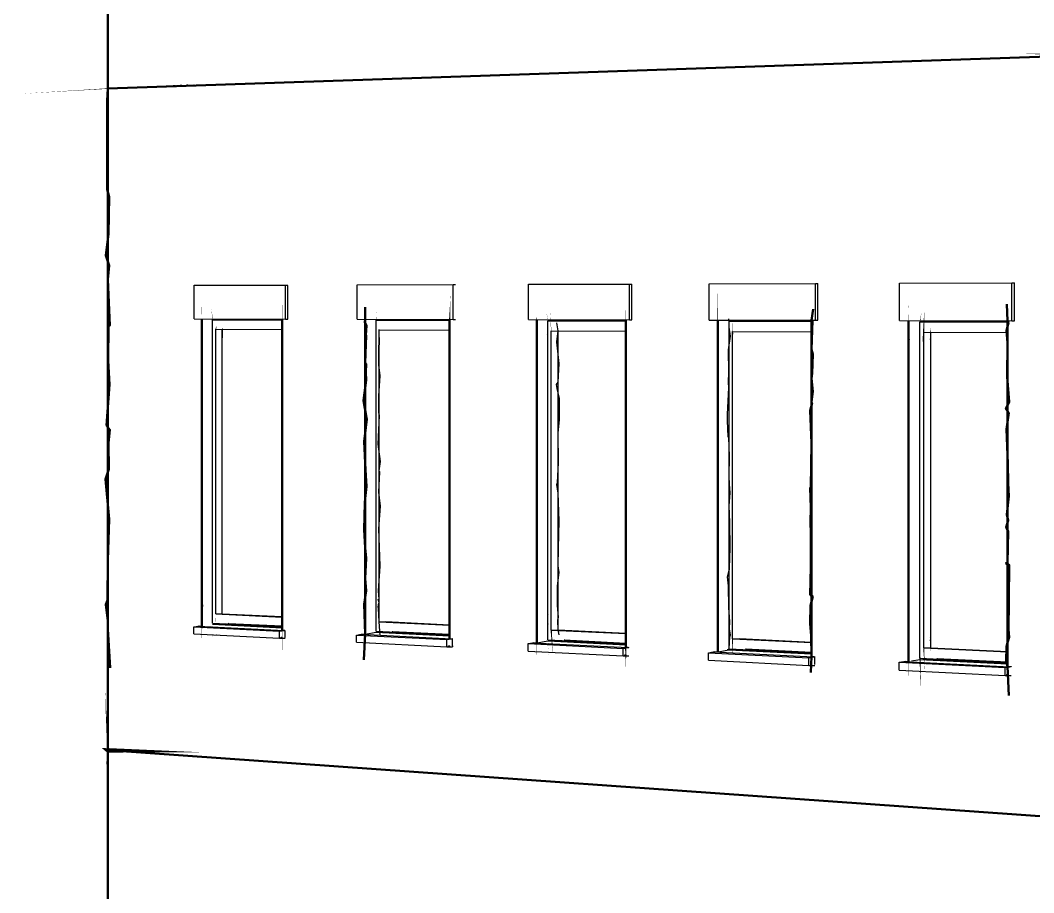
# Model space of a CAD drawing. Header units: inches. Extents: x -877 to 882, y -418 to 410.
# Drawn here: x -874.7 to -748.6, y -168.8 to -60.2 of the extents above; entities that cross this region are included whole.
import ezdxf

# ---------------------------------------------------------------- set-up
doc = ezdxf.new("R2010")
doc.units = ezdxf.units.IN
doc.header["$LTSCALE"] = 0.5
doc.header["$MEASUREMENT"] = 0
doc.layers.get('0').update_dxf_attribs({"lineweight": 18})
doc.layers.add('A-Glaz-Assm', color=71, linetype='Continuous', lineweight=25)
doc.layers.add('A-Wall', color=113, linetype='Continuous', lineweight=35)

# ---------------------------------------------------------------- blocks, each defined once
blk = doc.blocks.new('*U12')
at = {"color": 7, "linetype": 'Continuous', "lineweight": -3}
for p, q in [((-841.44, -93.2), (-841.44, -93.2)), ((-841.44, -93.24), (-841.44, -93.24)), ((-841.44, -93.88), (-841.44, -93.24)), ((-798.63, -97.25), (-798.63, -93.07)), ((-775.48, -97.3), (-775.48, -93.01)), ((-751.04, -95.09), (-751.04, -92.94)), ((-751.04, -92.94), (-751.04, -92.94)), ((-841.44, -97.17), (-841.44, -93.88)), ((-751.04, -97.35), (-751.04, -95.09)), ((-841.44, -97.43), (-841.44, -97.17)), ((-841.44, -97.43), (-841.44, -97.43)), ((-820.59, -97.48), (-820.59, -97.48)), ((-798.63, -97.53), (-798.63, -97.25)), ((-775.48, -97.59), (-775.48, -97.3)), ((-775.48, -97.59), (-775.48, -97.59)), ((-751.05, -97.64), (-751.04, -97.64)), ((-751.04, -97.64), (-751.04, -97.35)), ((-852.47, -135.61), (-852.15, -135.63)), ((-852.15, -135.63), (-852.13, -135.63)), ((-852.15, -135.63), (-852.15, -135.63)), ((-852.13, -135.63), (-852.13, -135.63)), ((-842.14, -136.13), (-841.91, -136.14)), ((-841.91, -136.14), (-841.85, -136.14)), ((-841.78, -136.85), (-841.78, -136.17)), ((-841.78, -137.04), (-841.78, -136.85)), ((-841.78, -137.06), (-841.78, -137.04)), ((-832.19, -136.63), (-831.82, -136.64)), ((-831.82, -136.64), (-831.78, -136.64)), ((-831.78, -136.64), (-830.49, -136.41)), ((-830.49, -136.41), (-830.48, -136.41)), ((-830.48, -136.41), (-829.93, -136.41)), ((-821.31, -137.17), (-821.29, -137.17)), ((-821.31, -137.17), (-821.31, -137.17)), ((-820.94, -137.2), (-820.94, -137.19)), ((-820.94, -137.21), (-820.94, -137.2)), ((-820.94, -137.91), (-820.94, -137.21)), ((-820.94, -138.1), (-820.94, -137.91)), ((-820.94, -138.1), (-820.94, -138.22)), ((-810.85, -137.7), (-810.49, -137.71)), ((-810.49, -137.71), (-810.46, -137.71)), ((-810.49, -137.71), (-810.49, -137.71)), ((-810.46, -137.71), (-810.41, -137.71)), ((-810.46, -137.71), (-810.46, -137.71)), ((-810.41, -137.71), (-809.11, -137.48)), ((-809.11, -137.48), (-809.09, -137.48)), ((-809.09, -137.48), (-808.54, -137.47)), ((-799.4, -138.27), (-799.37, -138.27)), ((-799.4, -138.27), (-799.4, -138.27)), ((-799.4, -138.27), (-799.4, -138.27)), ((-799.37, -138.27), (-799.12, -138.28)), ((-799.12, -138.28), (-799, -138.29)), ((-799, -138.3), (-799, -138.29)), ((-787.91, -138.83), (-786.58, -138.6)), ((-786.58, -138.6), (-786.56, -138.6)), ((-788.36, -138.82), (-787.99, -138.84)), ((-787.99, -138.84), (-787.98, -138.84)), ((-787.99, -138.84), (-787.99, -138.84)), ((-787.98, -138.84), (-787.96, -138.84)), ((-787.98, -138.84), (-787.98, -138.84)), ((-787.96, -138.84), (-787.91, -138.83)), ((-776.29, -139.43), (-776.27, -139.43)), ((-776.29, -139.43), (-776.29, -139.43)), ((-776.27, -139.43), (-776, -139.44)), ((-776.27, -139.43), (-776.27, -139.43)), ((-776, -139.44), (-775.88, -139.45)), ((-775.88, -139.45), (-775.88, -139.45)), ((-775.88, -140.21), (-775.88, -139.47)), ((-763.86, -139.97), (-762.82, -139.78)), ((-762.82, -139.78), (-762.81, -139.78)), ((-762.42, -139.78), (-762.23, -139.77)), ((-775.88, -140.41), (-775.88, -140.21)), ((-764.65, -140.01), (-764.25, -140.03)), ((-764.25, -140.03), (-764.23, -140.03)), ((-764.25, -140.03), (-764.25, -140.03)), ((-764.23, -140.03), (-764.22, -140.03)), ((-751.9, -140.65), (-751.9, -140.65)), ((-751.9, -140.65), (-751.46, -140.67)), ((-751.46, -140.68), (-751.46, -140.67)), ((-751.46, -140.68), (-751.46, -140.7))]:
    blk.add_line(p, q, dxfattribs=at)
at = {"layer": 'A-Glaz-Assm', "color": 252, "linetype": 'Continuous', "lineweight": 25}
for p, q in [((-853.08, -93.23), (-841.72, -93.2)), ((-853.08, -97.4), (-853.08, -93.23)), ((-841.72, -97.43), (-841.72, -93.2)), ((-841.72, -93.2), (-841.44, -93.2)), ((-832.81, -93.17), (-820.87, -93.14)), ((-832.81, -97.45), (-832.81, -93.17)), ((-820.87, -97.48), (-820.87, -93.14)), ((-820.87, -93.14), (-820.59, -93.14)), ((-811.5, -93.11), (-798.92, -93.07)), ((-811.5, -97.5), (-811.5, -93.11)), ((-798.92, -97.53), (-798.92, -93.07)), ((-798.92, -93.07), (-798.63, -93.07)), ((-789.04, -93.05), (-775.77, -93.01)), ((-789.04, -97.56), (-789.04, -93.05)), ((-775.77, -97.59), (-775.77, -93.01)), ((-775.77, -93.01), (-775.48, -93.01)), ((-765.35, -92.98), (-751.34, -92.94)), ((-765.35, -97.61), (-765.35, -92.98)), ((-751.34, -97.65), (-751.34, -92.94)), ((-751.34, -92.94), (-751.04, -92.94)), ((-853.08, -97.4), (-841.72, -97.43)), ((-841.72, -97.43), (-841.44, -97.43)), ((-832.81, -97.45), (-820.87, -97.48)), ((-820.87, -97.48), (-820.59, -97.48)), ((-811.5, -97.5), (-798.92, -97.53)), ((-798.92, -97.53), (-798.63, -97.53)), ((-789.04, -97.56), (-775.77, -97.59)), ((-775.77, -97.59), (-775.48, -97.59)), ((-765.35, -97.61), (-751.34, -97.65)), ((-751.34, -97.65), (-751.04, -97.64)), ((-853.16, -135.73), (-852.61, -135.63)), ((-853.16, -136.61), (-853.16, -135.73)), ((-853.16, -135.73), (-842.48, -136.27)), ((-852.61, -135.63), (-852.47, -135.61)), ((-852.61, -135.63), (-841.92, -136.17)), ((-850.82, -135.4), (-842.14, -135.84)), ((-850.27, -135.4), (-842.14, -135.8)), ((-842.48, -136.27), (-841.92, -136.17)), ((-841.92, -136.17), (-841.78, -136.15)), ((-853.16, -136.61), (-842.48, -137.16)), ((-842.48, -137.16), (-842.48, -136.27)), ((-842.48, -137.16), (-842.27, -137.16)), ((-842.27, -137.16), (-842.27, -137.02)), ((-842.27, -137.02), (-842.13, -137.02)), ((-842.27, -137.15), (-842.13, -137.15)), ((-842.13, -137.15), (-842.13, -137.02)), ((-842.13, -137.15), (-841.92, -137.15)), ((-841.92, -137.15), (-841.78, -137.15)), ((-832.89, -136.75), (-832.33, -136.65)), ((-832.89, -137.65), (-832.89, -136.75)), ((-832.89, -136.75), (-821.65, -137.31)), ((-832.33, -136.65), (-832.19, -136.63)), ((-832.33, -136.65), (-821.08, -137.21)), ((-830.49, -136.41), (-821.31, -136.87)), ((-829.93, -136.41), (-821.31, -136.84)), ((-821.65, -137.31), (-821.08, -137.21)), ((-821.65, -138.23), (-821.65, -137.31)), ((-821.08, -137.21), (-820.94, -137.19)), ((-832.89, -137.65), (-821.65, -138.23)), ((-821.65, -138.23), (-821.44, -138.23)), ((-821.44, -138.23), (-821.44, -138.09)), ((-821.44, -138.09), (-821.3, -138.09)), ((-821.44, -138.22), (-821.3, -138.22)), ((-821.3, -138.22), (-821.3, -138.09)), ((-821.3, -138.22), (-821.08, -138.22)), ((-821.08, -138.22), (-820.94, -138.22)), ((-811.56, -137.82), (-810.99, -137.72)), ((-811.56, -138.75), (-811.56, -137.82)), ((-811.56, -137.82), (-799.72, -138.42)), ((-810.99, -137.72), (-810.85, -137.7)), ((-810.99, -137.72), (-799.15, -138.31)), ((-809.11, -137.48), (-799.4, -137.96)), ((-808.54, -137.47), (-799.4, -137.92)), ((-799.72, -138.42), (-799.15, -138.31)), ((-799.72, -139.36), (-799.72, -138.42)), ((-799.15, -138.31), (-799, -138.29)), ((-786.58, -138.6), (-776.29, -139.11)), ((-786, -138.59), (-776.29, -139.07)), ((-811.56, -138.75), (-799.72, -139.36)), ((-799.72, -139.36), (-799.51, -139.35)), ((-799.51, -139.35), (-799.51, -139.21)), ((-799.51, -139.21), (-799.36, -139.21)), ((-799.51, -139.34), (-799.36, -139.35)), ((-799.36, -139.35), (-799.36, -139.21)), ((-799.36, -139.35), (-799.15, -139.35)), ((-799.15, -139.35), (-799, -139.35)), ((-789.09, -138.95), (-788.51, -138.85)), ((-789.09, -139.9), (-789.09, -138.95)), ((-789.09, -138.95), (-776.61, -139.58)), ((-789.09, -139.9), (-776.61, -140.54)), ((-788.51, -138.85), (-788.36, -138.82)), ((-788.51, -138.85), (-776.02, -139.47)), ((-776.61, -139.58), (-776.02, -139.47)), ((-776.61, -140.54), (-776.61, -139.58)), ((-776.02, -139.47), (-775.88, -139.45)), ((-762.82, -139.78), (-751.9, -140.32)), ((-762.23, -139.77), (-751.9, -140.29)), ((-776.61, -140.54), (-776.39, -140.54)), ((-776.39, -140.54), (-776.39, -140.4)), ((-776.39, -140.4), (-776.24, -140.4)), ((-776.39, -140.53), (-776.24, -140.54)), ((-776.24, -140.54), (-776.24, -140.4)), ((-776.24, -140.54), (-776.02, -140.53)), ((-776.02, -140.53), (-775.88, -140.53)), ((-765.39, -140.14), (-764.8, -140.04)), ((-765.39, -141.12), (-765.39, -140.14)), ((-765.39, -140.14), (-752.21, -140.81)), ((-765.39, -141.12), (-752.21, -141.8)), ((-764.8, -140.04), (-764.65, -140.01)), ((-764.8, -140.04), (-751.61, -140.7)), ((-752.21, -140.81), (-751.61, -140.7)), ((-752.21, -141.8), (-752.21, -140.81)), ((-751.61, -140.7), (-751.46, -140.67)), ((-752.21, -141.8), (-751.99, -141.79)), ((-751.99, -141.65), (-751.84, -141.64)), ((-751.99, -141.79), (-751.99, -141.65)), ((-751.99, -141.78), (-751.84, -141.79)), ((-751.84, -141.79), (-751.84, -141.64)), ((-751.84, -141.79), (-751.61, -141.79)), ((-751.61, -141.79), (-751.46, -141.79))]:
    blk.add_line(p, q, dxfattribs=at)
at = {"layer": 'A-Glaz-Assm', "color": 143, "linetype": 'Continuous', "lineweight": 25}
for p, q in [((-850.8, -97.54), (-846.95, -97.53)), ((-850.8, -135.27), (-850.8, -97.54)), ((-850.8, -97.54), (-842.14, -97.56)), ((-846.95, -97.53), (-842.14, -97.55)), ((-830.47, -97.59), (-826.55, -97.58)), ((-830.47, -136.28), (-830.47, -97.59)), ((-830.47, -97.59), (-821.31, -97.61)), ((-826.55, -97.58), (-821.31, -97.6)), ((-809.08, -137.34), (-809.08, -97.64)), ((-809.08, -97.64), (-805.09, -97.64)), ((-809.08, -97.64), (-799.4, -97.67)), ((-805.09, -97.64), (-799.4, -97.65)), ((-786.55, -97.7), (-782.49, -97.69)), ((-786.55, -138.46), (-786.55, -97.7)), ((-786.55, -97.7), (-776.29, -97.72)), ((-782.49, -97.69), (-776.29, -97.71)), ((-762.79, -97.76), (-758.64, -97.75)), ((-762.79, -139.64), (-762.79, -97.76)), ((-762.79, -97.76), (-751.9, -97.79)), ((-758.64, -97.75), (-751.9, -97.77)), ((-850.42, -134.12), (-850.42, -98.71)), ((-850.42, -98.71), (-842.14, -98.75)), ((-830.08, -135.1), (-830.08, -98.79)), ((-830.08, -98.79), (-821.31, -98.83)), ((-808.67, -136.13), (-808.67, -98.88)), ((-808.67, -98.88), (-799.4, -98.92)), ((-786.12, -137.21), (-786.12, -98.97)), ((-786.12, -98.97), (-776.29, -99.01)), ((-762.33, -138.36), (-762.33, -99.06)), ((-762.33, -99.06), (-751.9, -99.11)), ((-850.42, -134.12), (-849.6, -134.11)), ((-850.42, -134.12), (-842.14, -134.52)), ((-850.8, -135.27), (-842.14, -135.7)), ((-830.08, -135.1), (-829.24, -135.08)), ((-830.08, -135.1), (-821.31, -135.52)), ((-808.67, -136.13), (-807.81, -136.11)), ((-808.67, -136.13), (-799.4, -136.57)), ((-830.47, -136.28), (-821.31, -136.74)), ((-809.08, -137.34), (-799.4, -137.82)), ((-786.12, -137.21), (-785.24, -137.2)), ((-786.12, -137.21), (-776.29, -137.68)), ((-786.55, -138.46), (-776.29, -138.97)), ((-762.33, -138.36), (-761.44, -138.34)), ((-762.33, -138.36), (-751.9, -138.86)), ((-762.79, -139.64), (-751.9, -140.18))]:
    blk.add_line(p, q, dxfattribs=at)
at = {"layer": 'A-Glaz-Assm', "color": 141, "linetype": 'Continuous', "lineweight": 25}
for p, q in [((-849.6, -134.11), (-849.6, -98.72)), ((-807.81, -136.11), (-807.81, -98.88)), ((-761.44, -138.34), (-761.44, -99.07)), ((-849.6, -134.11), (-842.14, -134.46)), ((-829.24, -135.08), (-821.31, -135.47)), ((-807.81, -136.11), (-799.4, -136.52)), ((-785.25, -137.2), (-776.29, -137.63)), ((-761.44, -138.34), (-751.9, -138.8))]:
    blk.add_line(p, q, dxfattribs=at)
at = {"layer": 'A-Wall', "color": 15, "linetype": 'Continuous', "lineweight": 50}
for p, q in [((-863.85, -68.75), (-863.85, -53.66)), ((-863.85, -68.75), (-742.04, -64.61)), ((-863.85, -136.02), (-863.85, -68.75)), ((-852.13, -135.63), (-852.13, -97.41)), ((-849.93, -97.54), (-849.93, -97.41)), ((-842.14, -136.13), (-842.14, -97.43)), ((-831.82, -136.64), (-831.82, -97.45)), ((-829.58, -97.59), (-829.58, -97.46)), ((-821.31, -137.17), (-821.31, -97.48)), ((-810.46, -137.71), (-810.46, -97.51)), ((-808.18, -97.64), (-808.18, -97.51)), ((-799.4, -138.27), (-799.4, -97.53)), ((-787.96, -138.84), (-787.96, -97.56)), ((-785.64, -97.7), (-785.64, -97.56)), ((-776.29, -139.43), (-776.29, -97.59)), ((-764.22, -140.03), (-764.22, -97.61)), ((-761.86, -97.76), (-761.86, -97.62)), ((-751.9, -140.65), (-751.9, -97.64)), ((-863.85, -151.1), (-863.85, -136.02)), ((-849.93, -135.41), (-849.93, -135.32)), ((-829.58, -136.42), (-829.58, -136.33)), ((-808.18, -137.49), (-808.18, -137.39)), ((-785.64, -138.61), (-785.64, -138.5)), ((-761.86, -139.79), (-761.86, -139.68)), ((-863.85, -234.85), (-863.85, -151.1)), ((-863.85, -151.1), (-742.04, -159.69))]:
    blk.add_line(p, q, dxfattribs=at)
at = {"layer": 'A-Wall', "color": 51, "linetype": 'Continuous', "lineweight": 50}
for p, q in [((-848.85, -97.53), (-848.85, -97.41)), ((-828.49, -97.59), (-828.49, -97.46)), ((-807.07, -97.64), (-807.07, -97.51)), ((-784.5, -97.7), (-784.5, -97.57)), ((-760.7, -97.76), (-760.7, -97.62)), ((-848.85, -135.47), (-848.85, -135.37)), ((-848.85, -135.38), (-848.76, -135.37)), ((-848.85, -135.47), (-848.85, -135.38)), ((-848.85, -135.38), (-842.14, -135.71)), ((-828.49, -136.48), (-828.49, -136.38)), ((-828.48, -136.39), (-828.39, -136.38)), ((-828.48, -136.48), (-828.48, -136.39)), ((-828.48, -136.39), (-821.31, -136.74)), ((-807.07, -137.54), (-807.07, -137.44)), ((-807.06, -137.54), (-807.06, -137.45)), ((-807.06, -137.45), (-806.97, -137.45)), ((-807.06, -137.45), (-799.4, -137.83)), ((-784.5, -138.67), (-784.5, -138.56)), ((-784.49, -138.67), (-784.49, -138.57)), ((-784.49, -138.57), (-784.4, -138.57)), ((-784.49, -138.57), (-776.29, -138.97)), ((-760.7, -139.85), (-760.7, -139.74)), ((-760.69, -139.85), (-760.69, -139.75)), ((-760.69, -139.75), (-760.59, -139.75)), ((-760.69, -139.75), (-751.9, -140.18))]:
    blk.add_line(p, q, dxfattribs=at)
at = {"layer": 'A-Wall', "color": 252, "linetype": 'Continuous', "lineweight": 50}
for p, q in [((-848.03, -97.53), (-848.03, -97.42)), ((-827.65, -97.59), (-827.65, -97.46)), ((-806.21, -97.64), (-806.21, -97.52)), ((-783.63, -97.7), (-783.63, -97.57)), ((-759.81, -97.76), (-759.81, -97.63))]:
    blk.add_line(p, q, dxfattribs=at)
at = {"layer": 'A-Wall', "color": 254, "linetype": 'Continuous', "lineweight": 50}
for p, q in [((-846.86, -97.53), (-846.86, -97.42)), ((-826.46, -97.58), (-826.46, -97.47)), ((-805, -97.64), (-805, -97.52)), ((-782.39, -97.7), (-782.39, -97.57)), ((-758.55, -97.75), (-758.55, -97.63))]:
    blk.add_line(p, q, dxfattribs=at)
blk = doc.blocks.new('New Napkin Sketch')
at = {"layer": 'A-Wall', "color": 15, "linetype": 'Continuous', "lineweight": 50}
for p, q in [((-863.85, -68.75), (-863.85, -53.66)), ((-849.93, -97.54), (-849.93, -97.41)), ((-829.58, -97.59), (-829.58, -97.46)), ((-808.18, -97.64), (-808.18, -97.51)), ((-785.64, -97.7), (-785.64, -97.56)), ((-761.86, -97.76), (-761.86, -97.62)), ((-863.85, -151.1), (-863.85, -136.02)), ((-849.93, -135.41), (-849.93, -135.32)), ((-829.58, -136.42), (-829.58, -136.33)), ((-808.18, -137.49), (-808.18, -137.39)), ((-785.64, -138.61), (-785.64, -138.5)), ((-761.86, -139.79), (-761.86, -139.68))]:
    blk.add_line(p, q, dxfattribs=at)
at = {"layer": 'A-Wall', "color": 252, "linetype": 'Continuous', "lineweight": 25}
for p, q in [((-853.08, -93.23), (-841.72, -93.2)), ((-853.08, -97.4), (-853.08, -93.23)), ((-841.72, -97.43), (-841.72, -93.2)), ((-841.72, -93.2), (-841.44, -93.2)), ((-832.81, -93.17), (-820.87, -93.14)), ((-832.81, -97.45), (-832.81, -93.17)), ((-820.87, -97.48), (-820.87, -93.14)), ((-820.87, -93.14), (-820.59, -93.14)), ((-811.5, -93.11), (-798.92, -93.07)), ((-811.5, -97.5), (-811.5, -93.11)), ((-798.92, -97.53), (-798.92, -93.07)), ((-798.92, -93.07), (-798.63, -93.07)), ((-789.04, -93.05), (-775.77, -93.01)), ((-789.04, -97.56), (-789.04, -93.05)), ((-775.77, -97.59), (-775.77, -93.01)), ((-775.77, -93.01), (-775.48, -93.01)), ((-765.35, -92.98), (-751.34, -92.94)), ((-765.35, -97.61), (-765.35, -92.98)), ((-751.34, -97.65), (-751.34, -92.94)), ((-751.34, -92.94), (-751.04, -92.94)), ((-853.08, -97.4), (-841.72, -97.43)), ((-841.72, -97.43), (-841.44, -97.43)), ((-832.81, -97.45), (-820.87, -97.48)), ((-820.87, -97.48), (-820.59, -97.48)), ((-811.5, -97.5), (-798.92, -97.53)), ((-798.92, -97.53), (-798.63, -97.53)), ((-789.04, -97.56), (-775.77, -97.59)), ((-775.77, -97.59), (-775.48, -97.59)), ((-765.35, -97.61), (-751.34, -97.65)), ((-751.34, -97.65), (-751.04, -97.64)), ((-853.16, -135.73), (-852.61, -135.63)), ((-853.16, -136.61), (-853.16, -135.73)), ((-853.16, -135.73), (-842.48, -136.27)), ((-852.61, -135.63), (-852.47, -135.61)), ((-852.61, -135.63), (-841.92, -136.17)), ((-850.82, -135.4), (-842.14, -135.84)), ((-850.27, -135.4), (-842.14, -135.8)), ((-842.48, -136.27), (-841.92, -136.17)), ((-841.92, -136.17), (-841.78, -136.15)), ((-853.16, -136.61), (-842.48, -137.16)), ((-842.48, -137.16), (-842.48, -136.27)), ((-842.48, -137.16), (-842.27, -137.16)), ((-842.27, -137.16), (-842.27, -137.02)), ((-842.27, -137.02), (-842.13, -137.02)), ((-842.27, -137.15), (-842.13, -137.15)), ((-842.13, -137.15), (-842.13, -137.02)), ((-842.13, -137.15), (-841.92, -137.15)), ((-841.92, -137.15), (-841.78, -137.15)), ((-832.89, -136.75), (-832.33, -136.65)), ((-832.89, -137.65), (-832.89, -136.75)), ((-832.89, -136.75), (-821.65, -137.31)), ((-832.33, -136.65), (-832.19, -136.63)), ((-832.33, -136.65), (-821.08, -137.21)), ((-830.49, -136.41), (-821.31, -136.87)), ((-829.93, -136.41), (-821.31, -136.84)), ((-821.65, -137.31), (-821.08, -137.21)), ((-821.65, -138.23), (-821.65, -137.31)), ((-821.08, -137.21), (-820.94, -137.19)), ((-832.89, -137.65), (-821.65, -138.23)), ((-821.65, -138.23), (-821.44, -138.23)), ((-821.44, -138.23), (-821.44, -138.09)), ((-821.44, -138.09), (-821.3, -138.09)), ((-821.44, -138.22), (-821.3, -138.22)), ((-821.3, -138.22), (-821.3, -138.09)), ((-821.3, -138.22), (-821.08, -138.22)), ((-821.08, -138.22), (-820.94, -138.22)), ((-811.56, -137.82), (-810.99, -137.72)), ((-811.56, -138.75), (-811.56, -137.82)), ((-811.56, -137.82), (-799.72, -138.42)), ((-810.99, -137.72), (-810.85, -137.7)), ((-810.99, -137.72), (-799.15, -138.31)), ((-809.11, -137.48), (-799.4, -137.96)), ((-808.54, -137.47), (-799.4, -137.92)), ((-799.72, -138.42), (-799.15, -138.31)), ((-799.72, -139.36), (-799.72, -138.42)), ((-799.15, -138.31), (-799, -138.29)), ((-786.58, -138.6), (-776.29, -139.11)), ((-786, -138.59), (-776.29, -139.07)), ((-811.56, -138.75), (-799.72, -139.36)), ((-799.72, -139.36), (-799.51, -139.35)), ((-799.51, -139.35), (-799.51, -139.21)), ((-799.51, -139.21), (-799.36, -139.21)), ((-799.51, -139.34), (-799.36, -139.35)), ((-799.36, -139.35), (-799.36, -139.21)), ((-799.36, -139.35), (-799.15, -139.35)), ((-799.15, -139.35), (-799, -139.35)), ((-789.09, -138.95), (-788.51, -138.85)), ((-789.09, -139.9), (-789.09, -138.95)), ((-789.09, -138.95), (-776.61, -139.58)), ((-789.09, -139.9), (-776.61, -140.54)), ((-788.51, -138.85), (-788.36, -138.82)), ((-788.51, -138.85), (-776.02, -139.47)), ((-776.61, -139.58), (-776.02, -139.47)), ((-776.61, -140.54), (-776.61, -139.58)), ((-776.02, -139.47), (-775.88, -139.45)), ((-762.82, -139.78), (-751.9, -140.32)), ((-762.23, -139.77), (-751.9, -140.29)), ((-776.61, -140.54), (-776.39, -140.54)), ((-776.39, -140.54), (-776.39, -140.4)), ((-776.39, -140.4), (-776.24, -140.4)), ((-776.39, -140.53), (-776.24, -140.54)), ((-776.24, -140.54), (-776.24, -140.4)), ((-776.24, -140.54), (-776.02, -140.53)), ((-776.02, -140.53), (-775.88, -140.53)), ((-765.39, -140.14), (-764.8, -140.04)), ((-765.39, -141.12), (-765.39, -140.14)), ((-765.39, -140.14), (-752.21, -140.81)), ((-765.39, -141.12), (-752.21, -141.8)), ((-764.8, -140.04), (-764.65, -140.01)), ((-764.8, -140.04), (-751.61, -140.7)), ((-752.21, -140.81), (-751.61, -140.7)), ((-752.21, -141.8), (-752.21, -140.81)), ((-751.61, -140.7), (-751.46, -140.67)), ((-752.21, -141.8), (-751.99, -141.79)), ((-751.99, -141.65), (-751.84, -141.64)), ((-751.99, -141.79), (-751.99, -141.65)), ((-751.99, -141.78), (-751.84, -141.79)), ((-751.84, -141.79), (-751.84, -141.64)), ((-751.84, -141.79), (-751.61, -141.79)), ((-751.61, -141.79), (-751.46, -141.79))]:
    blk.add_line(p, q, dxfattribs=at)
at = {"layer": 'A-Wall', "color": 7, "linetype": 'Continuous', "lineweight": -3}
for p, q in [((-841.44, -93.2), (-841.44, -93.2)), ((-841.44, -93.24), (-841.44, -93.24)), ((-841.44, -93.88), (-841.44, -93.24)), ((-798.63, -97.25), (-798.63, -93.07)), ((-775.48, -97.3), (-775.48, -93.01)), ((-751.04, -95.09), (-751.04, -92.94)), ((-751.04, -92.94), (-751.04, -92.94)), ((-841.44, -97.17), (-841.44, -93.88)), ((-751.04, -97.35), (-751.04, -95.09)), ((-841.44, -97.43), (-841.44, -97.17)), ((-841.44, -97.43), (-841.44, -97.43)), ((-820.59, -97.48), (-820.59, -97.48)), ((-798.63, -97.53), (-798.63, -97.25)), ((-775.48, -97.59), (-775.48, -97.3)), ((-775.48, -97.59), (-775.48, -97.59)), ((-751.05, -97.64), (-751.04, -97.64)), ((-751.04, -97.64), (-751.04, -97.35)), ((-852.47, -135.61), (-852.15, -135.63)), ((-852.15, -135.63), (-852.13, -135.63)), ((-852.15, -135.63), (-852.15, -135.63)), ((-852.13, -135.63), (-852.13, -135.63)), ((-842.14, -136.13), (-841.91, -136.14)), ((-841.91, -136.14), (-841.85, -136.14)), ((-841.78, -136.85), (-841.78, -136.17)), ((-841.78, -137.04), (-841.78, -136.85)), ((-841.78, -137.06), (-841.78, -137.04)), ((-832.19, -136.63), (-831.82, -136.64)), ((-831.82, -136.64), (-831.78, -136.64)), ((-831.78, -136.64), (-830.49, -136.41)), ((-830.49, -136.41), (-830.48, -136.41)), ((-830.48, -136.41), (-829.93, -136.41)), ((-821.31, -137.17), (-821.29, -137.17)), ((-821.31, -137.17), (-821.31, -137.17)), ((-820.94, -137.2), (-820.94, -137.19)), ((-820.94, -137.21), (-820.94, -137.2)), ((-820.94, -137.91), (-820.94, -137.21)), ((-820.94, -138.1), (-820.94, -137.91)), ((-820.94, -138.1), (-820.94, -138.22)), ((-810.85, -137.7), (-810.49, -137.71)), ((-810.49, -137.71), (-810.46, -137.71)), ((-810.49, -137.71), (-810.49, -137.71)), ((-810.46, -137.71), (-810.41, -137.71)), ((-810.46, -137.71), (-810.46, -137.71)), ((-810.41, -137.71), (-809.11, -137.48)), ((-809.11, -137.48), (-809.09, -137.48)), ((-809.09, -137.48), (-808.54, -137.47)), ((-799.4, -138.27), (-799.37, -138.27)), ((-799.4, -138.27), (-799.4, -138.27)), ((-799.4, -138.27), (-799.4, -138.27)), ((-799.37, -138.27), (-799.12, -138.28)), ((-799.12, -138.28), (-799, -138.29)), ((-799, -138.3), (-799, -138.29)), ((-787.91, -138.83), (-786.58, -138.6)), ((-786.58, -138.6), (-786.56, -138.6)), ((-788.36, -138.82), (-787.99, -138.84)), ((-787.99, -138.84), (-787.98, -138.84)), ((-787.99, -138.84), (-787.99, -138.84)), ((-787.98, -138.84), (-787.96, -138.84)), ((-787.98, -138.84), (-787.98, -138.84)), ((-787.96, -138.84), (-787.91, -138.83)), ((-776.29, -139.43), (-776.27, -139.43)), ((-776.29, -139.43), (-776.29, -139.43)), ((-776.27, -139.43), (-776, -139.44)), ((-776.27, -139.43), (-776.27, -139.43)), ((-776, -139.44), (-775.88, -139.45)), ((-775.88, -139.45), (-775.88, -139.45)), ((-775.88, -140.21), (-775.88, -139.47)), ((-763.86, -139.97), (-762.82, -139.78)), ((-762.82, -139.78), (-762.81, -139.78)), ((-762.42, -139.78), (-762.23, -139.77)), ((-775.88, -140.41), (-775.88, -140.21)), ((-764.65, -140.01), (-764.25, -140.03)), ((-764.25, -140.03), (-764.23, -140.03)), ((-764.25, -140.03), (-764.25, -140.03)), ((-764.23, -140.03), (-764.22, -140.03)), ((-751.9, -140.65), (-751.9, -140.65)), ((-751.9, -140.65), (-751.46, -140.67)), ((-751.46, -140.68), (-751.46, -140.67)), ((-751.46, -140.68), (-751.46, -140.7))]:
    blk.add_line(p, q, dxfattribs=at)
at = {"layer": 'A-Wall', "color": 143, "linetype": 'Continuous', "lineweight": 25}
for p, q in [((-850.8, -97.54), (-846.95, -97.53)), ((-850.8, -97.54), (-842.14, -97.56)), ((-846.95, -97.53), (-842.14, -97.55)), ((-830.47, -97.59), (-826.55, -97.58)), ((-830.47, -97.59), (-821.31, -97.61)), ((-826.55, -97.58), (-821.31, -97.6)), ((-809.08, -97.64), (-805.09, -97.64)), ((-809.08, -97.64), (-799.4, -97.67)), ((-805.09, -97.64), (-799.4, -97.65)), ((-786.55, -97.7), (-782.49, -97.69)), ((-786.55, -97.7), (-776.29, -97.72)), ((-782.49, -97.69), (-776.29, -97.71)), ((-762.79, -97.76), (-758.64, -97.75)), ((-762.79, -97.76), (-751.9, -97.79)), ((-758.64, -97.75), (-751.9, -97.77)), ((-850.42, -98.71), (-842.14, -98.75)), ((-830.08, -98.79), (-821.31, -98.83)), ((-808.67, -98.88), (-799.4, -98.92)), ((-786.12, -98.97), (-776.29, -99.01)), ((-762.33, -99.06), (-751.9, -99.11)), ((-850.42, -134.12), (-849.6, -134.11)), ((-850.42, -134.12), (-842.14, -134.52)), ((-850.8, -135.27), (-842.14, -135.7)), ((-830.08, -135.1), (-829.24, -135.08)), ((-830.08, -135.1), (-821.31, -135.52)), ((-808.67, -136.13), (-807.81, -136.11)), ((-808.67, -136.13), (-799.4, -136.57)), ((-830.47, -136.28), (-821.31, -136.74)), ((-809.08, -137.34), (-799.4, -137.82)), ((-786.12, -137.21), (-785.24, -137.2)), ((-786.12, -137.21), (-776.29, -137.68)), ((-786.55, -138.46), (-776.29, -138.97)), ((-762.33, -138.36), (-761.44, -138.34)), ((-762.33, -138.36), (-751.9, -138.86)), ((-762.79, -139.64), (-751.9, -140.18))]:
    blk.add_line(p, q, dxfattribs=at)
at = {"layer": 'A-Wall', "color": 51, "linetype": 'Continuous', "lineweight": 50}
for p, q in [((-848.85, -97.53), (-848.85, -97.41)), ((-828.49, -97.59), (-828.49, -97.46)), ((-807.07, -97.64), (-807.07, -97.51)), ((-784.5, -97.7), (-784.5, -97.57)), ((-760.7, -97.76), (-760.7, -97.62)), ((-848.85, -135.47), (-848.85, -135.37)), ((-848.85, -135.38), (-848.76, -135.37)), ((-848.85, -135.47), (-848.85, -135.38)), ((-848.85, -135.38), (-842.14, -135.71)), ((-828.49, -136.48), (-828.49, -136.38)), ((-828.48, -136.39), (-828.39, -136.38)), ((-828.48, -136.48), (-828.48, -136.39)), ((-828.48, -136.39), (-821.31, -136.74)), ((-807.07, -137.54), (-807.07, -137.44)), ((-807.06, -137.54), (-807.06, -137.45)), ((-807.06, -137.45), (-806.97, -137.45)), ((-807.06, -137.45), (-799.4, -137.83)), ((-784.5, -138.67), (-784.5, -138.56)), ((-784.49, -138.67), (-784.49, -138.57)), ((-784.49, -138.57), (-784.4, -138.57)), ((-784.49, -138.57), (-776.29, -138.97)), ((-760.7, -139.85), (-760.7, -139.74)), ((-760.69, -139.85), (-760.69, -139.75)), ((-760.69, -139.75), (-760.59, -139.75)), ((-760.69, -139.75), (-751.9, -140.18))]:
    blk.add_line(p, q, dxfattribs=at)
at = {"layer": 'A-Wall', "color": 252, "linetype": 'Continuous', "lineweight": 50}
for p, q in [((-848.03, -97.53), (-848.03, -97.42)), ((-827.65, -97.59), (-827.65, -97.46)), ((-806.21, -97.64), (-806.21, -97.52)), ((-783.63, -97.7), (-783.63, -97.57)), ((-759.81, -97.76), (-759.81, -97.63))]:
    blk.add_line(p, q, dxfattribs=at)
at = {"layer": 'A-Wall', "color": 254, "linetype": 'Continuous', "lineweight": 50}
for p, q in [((-846.86, -97.53), (-846.86, -97.42)), ((-826.46, -97.58), (-826.46, -97.47)), ((-805, -97.64), (-805, -97.52)), ((-782.39, -97.7), (-782.39, -97.57)), ((-758.55, -97.75), (-758.55, -97.63))]:
    blk.add_line(p, q, dxfattribs=at)
at = {"layer": 'A-Wall', "color": 141, "linetype": 'Continuous', "lineweight": 25}
for p, q in [((-849.6, -134.11), (-842.14, -134.46)), ((-829.24, -135.08), (-821.31, -135.47)), ((-807.81, -136.11), (-799.4, -136.52)), ((-785.25, -137.2), (-776.29, -137.63)), ((-761.44, -138.34), (-751.9, -138.8))]:
    blk.add_line(p, q, dxfattribs=at)
at = {"layer": 'A-Wall', "color": 15, "linetype": 'Continuous', "lineweight": 50, "extrusion": (0, 0, -1)}
for points in [[(874.74, -69.4, 0, 0.0664, 0), (863.85, -68.75, 0.0664, 0, 0), (852.52, -68.17, 0, 0, 0), (844.24, -68.16, 0, 0, 0), (833.2, -68.27, 0, 0, 0), (830.14, -67.49, 0, 0, 0), (821.93, -67.35, 0, 0, 0), (817.17, -66.83, 0, 0, 0), (811.67, -66.67, 0, 0, 0), (800.31, -66.74, 0, 0, 0), (789.34, -65.75, 0, 0, 0), (784.96, -65.52, 0, 0, 0), (775.18, -65.46, 0, 0, 0), (763.72, -65.36, 0, 0, 0), (759.64, -64.89, 0, 0, 0), (750.5, -64.39, 0, 0.214, 0), (742.04, -64.61, 0.214, 0, 0), (732.83, -64.23, 0, 0, 0)], [(852.17, -137.82, 0, 0.0778, 0), (852.13, -135.63, 0.0778, 0, 0), (851.95, -132.59, 0, 0, 0), (852.23, -130.47, 0, 0, 0), (852.16, -127.17, 0, 0, 0), (852.25, -125.91, 0, 0, 0), (852.29, -124.6, 0, 0, 0), (851.96, -121.51, 0, 0, 0), (852.3, -118.82, 0, 0, 0), (851.95, -118.79, 0, 0, 0), (852.3, -117.92, 0, 0, 0), (852.09, -117.53, 0, 0, 0), (851.99, -115.48, 0, 0, 0), (852.3, -113.47, 0, 0, 0), (852.26, -109.91, 0, 0, 0), (852.21, -109.02, 0, 0, 0), (852.07, -105.95, 0, 0, 0), (852.18, -103.81, 0, 0, 0), (852.03, -100.44, 0, 0.0166, 0), (852.13, -97.41, 0.0166, 0, 0), (852.18, -93.66, 0, 0, 0)], [(842.16, -139.74, 0, 0.0288, 0), (842.14, -136.13, 0.0288, 0, 0), (842.02, -135.42, 0, 0, 0), (842.23, -132.28, 0, 0, 0), (842.17, -128.42, 0, 0, 0), (842.03, -125.73, 0, 0, 0), (842.28, -125.64, 0, 0, 0), (842.31, -122.72, 0, 0, 0), (842.28, -122.41, 0, 0, 0), (842.05, -120.46, 0, 0, 0), (842.23, -118.95, 0, 0, 0), (842.08, -115.11, 0, 0, 0), (842.13, -113.56, 0, 0, 0), (842, -112.52, 0, 0, 0), (842.24, -111.55, 0, 0, 0), (841.99, -111.33, 0, 0, 0), (842.26, -110.81, 0, 0, 0), (841.95, -110.62, 0, 0, 0), (842.08, -110.14, 0, 0, 0), (842.31, -107.43, 0, 0, 0), (842.25, -104.84, 0, 0, 0), (842.31, -101.09, 0, 0, 0), (842.1, -99.49, 0, 0.0545, 0), (842.14, -97.43, 0.0545, 0, 0), (842.13, -93.81, 0, 0, 0)], [(821.3, -139.89, 0, 0.0256, 0), (821.31, -137.17, 0.0256, 0, 0), (821.47, -135.66, 0, 0, 0), (821.19, -131.88, 0, 0, 0), (821.49, -131.13, 0, 0, 0), (821.43, -129.66, 0, 0, 0), (821.19, -126.98, 0, 0, 0), (821.33, -123.72, 0, 0, 0), (821.4, -121.18, 0, 0, 0), (821.13, -119.63, 0, 0, 0), (821.41, -117.78, 0, 0, 0), (821.21, -114.39, 0, 0, 0), (821.39, -111.83, 0, 0, 0), (821.43, -109.84, 0, 0, 0), (821.37, -107.71, 0, 0, 0), (821.17, -106.74, 0, 0, 0), (821.27, -104.62, 0, 0, 0), (821.5, -103.08, 0, 0, 0), (821.24, -101.89, 0, 0, 0), (821.39, -97.96, 0, 0.147, 0), (821.31, -97.48, 0.147, 0, 0), (821.2, -94.5, 0, 0, 0)], [(787.79, -138.97, 0, 0.156, 0), (787.96, -138.84, 0.156, 0, 0), (788.07, -135.67, 0, 0, 0), (788.06, -133.96, 0, 0, 0), (788.09, -130.39, 0, 0, 0), (788.04, -127.63, 0, 0, 0), (788.12, -126.74, 0, 0, 0), (787.86, -124.62, 0, 0, 0), (788.15, -123.97, 0, 0, 0), (787.85, -120.58, 0, 0, 0), (788.09, -119.79, 0, 0, 0), (788.01, -116.41, 0, 0, 0), (787.82, -112.32, 0, 0, 0), (787.91, -110.31, 0, 0, 0), (787.76, -108.86, 0, 0, 0), (788.04, -107.89, 0, 0, 0), (787.91, -106.62, 0, 0, 0), (788.02, -105.38, 0, 0, 0), (787.76, -104.34, 0, 0, 0), (788.12, -104.32, 0, 0, 0), (787.95, -103.08, 0, 0, 0), (788.07, -101.75, 0, 0, 0), (787.8, -98.86, 0, 0.106, 0), (787.96, -97.56, 0.106, 0, 0), (787.99, -93.94, 0, 0, 0)], [(799.38, -140.89, 0, 0.177, 0), (799.4, -138.27, 0.177, 0, 0), (799.35, -134.46, 0, 0, 0), (799.41, -130.95, 0, 0, 0), (799.55, -126.97, 0, 0, 0), (799.27, -125.95, 0, 0, 0), (799.6, -122.59, 0, 0, 0), (799.46, -120.48, 0, 0, 0), (799.22, -119.91, 0, 0, 0), (799.41, -118.51, 0, 0, 0), (799.57, -115.02, 0, 0, 0), (799.44, -111.09, 0, 0, 0), (799.39, -108.98, 0, 0, 0), (799.49, -107.25, 0, 0, 0), (799.33, -103.35, 0, 0, 0), (799.34, -99.4, 0, 0.0447, 0), (799.4, -97.53, 0.0447, 0, 0), (799.37, -95.73, 0, 0, 0)], [(764.19, -143.68, 0, 0.0454, 0), (764.22, -140.03, 0.0454, 0, 0), (764.16, -138.69, 0, 0, 0), (764.15, -137.42, 0, 0, 0), (764.35, -136.71, 0, 0, 0), (764.34, -135.67, 0, 0, 0), (764.07, -133.57, 0, 0, 0), (764.11, -132.78, 0, 0, 0), (764.24, -130.02, 0, 0, 0), (764.41, -128.3, 0, 0, 0), (764.36, -127.13, 0, 0, 0), (764.13, -123.33, 0, 0, 0), (764.27, -120.85, 0, 0, 0), (764.14, -119.83, 0, 0, 0), (764.38, -117.26, 0, 0, 0), (764.24, -117.18, 0, 0, 0), (764.03, -116.48, 0, 0, 0), (764.17, -113.14, 0, 0, 0), (764.09, -109.57, 0, 0, 0), (764.33, -109, 0, 0, 0), (764.42, -105.78, 0, 0, 0), (764.03, -102.2, 0, 0, 0), (764.02, -100.44, 0, 0.0459, 0), (764.22, -97.61, 0.0459, 0, 0), (764.17, -95.59, 0, 0, 0)], [(810.47, -139.83, 0, 0.0343, 0), (810.46, -137.71, 0.0343, 0, 0), (810.55, -136.51, 0, 0, 0), (810.38, -134.33, 0, 0, 0), (810.47, -132.13, 0, 0, 0), (810.44, -131.27, 0, 0, 0), (810.58, -127.58, 0, 0, 0), (810.62, -125.95, 0, 0, 0), (810.3, -123.07, 0, 0, 0), (810.41, -119.67, 0, 0, 0), (810.55, -117.42, 0, 0, 0), (810.35, -115.11, 0, 0, 0), (810.35, -112.68, 0, 0, 0), (810.65, -110.94, 0, 0, 0), (810.33, -109.67, 0, 0, 0), (810.39, -108.98, 0, 0, 0), (810.35, -106.91, 0, 0, 0), (810.66, -106.34, 0, 0, 0), (810.36, -106.32, 0, 0, 0), (810.42, -105.67, 0, 0, 0), (810.54, -103.48, 0, 0, 0), (810.5, -101.24, 0, 0, 0), (810.53, -99.38, 0, 0.115, 0), (810.46, -97.51, 0.115, 0, 0), (810.54, -97.09, 0, 0, 0)], [(863.78, -170.38, 0, 0, 0), (863.78, -168.75, 0, 0, 0), (863.7, -160.51, 0, 0, 0), (863.67, -156.64, 0, 0, 0), (864.04, -153.08, 0, 0.159, 0), (863.85, -151.1, 0.159, 0, 0), (864.2, -143.47, 0, 0, 0)], [(864.59, -150.82, 0, 0.554, 0), (863.85, -151.1, 0.554, 0, 0), (852.25, -151.34, 0, 0, 0), (849.19, -152.19, 0, 0, 0), (838.31, -152.83, 0, 0, 0), (828.3, -154.04, 0, 0, 0), (821.77, -153.87, 0, 0, 0), (810.55, -155.1, 0, 0, 0), (800.56, -155.87, 0, 0, 0), (792.86, -156.57, 0, 0, 0), (789.39, -155.88, 0, 0, 0), (783.87, -157.17, 0, 0, 0), (776.81, -157.75, 0, 0, 0), (767.71, -158.32, 0, 0, 0), (759.88, -158.86, 0, 0, 0), (749.51, -158.96, 0, 0, 0), (745.98, -159.59, 0, 0, 0), (742.54, -159.29, 0, 0, 0), (742.5, -159.31, 0, 0.525, 0), (742.04, -159.69, 0.525, 0, 0), (738.19, -159.63, 0, 0, 0)]]:
    blk.add_lwpolyline(points, format="xyseb", dxfattribs=at)
for points in [[(863.54, -140.82), (863.85, -136.02), (863.83, -135), (864.11, -132.97), (863.89, -132.41), (863.82, -127.42), (863.69, -122.32), (864.15, -117.36), (863.73, -116.1), (863.74, -112.87), (863.59, -111.21), (864.01, -110.67), (863.65, -105.58), (863.79, -102.59), (863.76, -98.27), (863.59, -98.23), (863.86, -92.49), (863.66, -90.77), (864.07, -89.51), (863.74, -86.83), (863.66, -82.22), (863.92, -81.32), (863.93, -76.35), (863.91, -70.29), (863.85, -68.75), (863.86, -67.93)], [(751.74, -144.26), (751.9, -140.65), (752.06, -139.99), (752.02, -138.22), (751.94, -137.84), (751.7, -137.03), (751.78, -136.05), (751.75, -132.6), (751.72, -132.24), (751.69, -128.05), (752.1, -127.8), (751.9, -127.76), (751.81, -123.88), (752.08, -123.32), (751.81, -122.48), (751.97, -121.77), (751.73, -119.46), (751.82, -117.8), (751.84, -115.4), (752.02, -111.13), (751.73, -109.12), (752.1, -108.62), (751.69, -107.73), (751.96, -104.64), (751.89, -100.39), (752.04, -98.89), (751.77, -97.88), (751.9, -97.64), (751.98, -95.57)], [(831.97, -139.83), (831.82, -136.64), (831.96, -132.9), (831.69, -131.24), (831.84, -129.7), (831.69, -127.19), (831.81, -125.9), (831.85, -125.15), (831.96, -123.63), (831.85, -120.29), (831.81, -119.77), (831.66, -118.26), (831.8, -116.19), (831.96, -112.66), (831.63, -109.9), (831.64, -109.74), (832.02, -107.55), (831.71, -105.02), (831.74, -104.08), (831.68, -103.02), (831.83, -102.96), (831.76, -101.72), (831.71, -99.49), (831.74, -99.41), (831.66, -98.28), (831.85, -97.8), (831.82, -97.45), (831.82, -95.95)], [(776.38, -141.42), (776.29, -139.43), (776.34, -136.85), (776.45, -135.34), (776.41, -133.09), (776.14, -131.96), (776.45, -131.73), (776.35, -128.28), (776.37, -124.12), (776.43, -122.66), (776.39, -120.92), (776.44, -118.42), (776.38, -118.36), (776.32, -115.65), (776.3, -112.87), (776.44, -108.83), (776.21, -107.88), (776.28, -107.76), (776.1, -106.44), (776.29, -104.83), (776.22, -104.22), (776.13, -101.8), (776.28, -101.21), (776.16, -97.63), (776.29, -97.59), (776.09, -96.22)]]:
    blk.add_lwpolyline(points, dxfattribs=at)
at = {"layer": 'A-Wall', "color": 143, "linetype": 'Continuous', "lineweight": 25, "extrusion": (0, 0, -1)}
for points in [[(850.9, -137.95, 0, 0.00994, 0), (850.8, -135.27, 0.00994, 0, 0), (850.89, -132.48, 0, 0, 0), (850.98, -130.87, 0, 0, 0), (850.77, -127.51, 0, 0, 0), (850.69, -125.45, 0, 0, 0), (850.65, -125.3, 0, 0, 0), (850.96, -122.84, 0, 0, 0), (850.68, -121.11, 0, 0, 0), (850.73, -119.82, 0, 0, 0), (850.7, -119.06, 0, 0, 0), (850.94, -118.82, 0, 0, 0), (850.65, -115.74, 0, 0, 0), (850.9, -113.14, 0, 0, 0), (850.69, -109.82, 0, 0, 0), (850.84, -107.34, 0, 0, 0), (850.84, -105.78, 0, 0, 0), (850.86, -102.3, 0, 0, 0), (850.86, -99.68, 0, 0, 0), (850.74, -97.8, 0, 0.0613, 0), (850.8, -97.54, 0.0613, 0, 0), (850.95, -96.15, 0, 0, 0)], [(830.47, -137.61, 0, 0.00295, 0), (830.47, -136.28, 0.00295, 0, 0), (830.38, -134.93, 0, 0, 0), (830.35, -134.05, 0, 0, 0), (830.52, -133.16, 0, 0, 0), (830.28, -131.36, 0, 0, 0), (830.52, -130.09, 0, 0, 0), (830.31, -130.08, 0, 0, 0), (830.64, -128.09, 0, 0, 0), (830.55, -124.99, 0, 0, 0), (830.6, -123.82, 0, 0, 0), (830.58, -120.71, 0, 0, 0), (830.5, -116.85, 0, 0, 0), (830.28, -114.99, 0, 0, 0), (830.31, -112.58, 0, 0, 0), (830.44, -110.56, 0, 0, 0), (830.53, -108.34, 0, 0, 0), (830.53, -104.83, 0, 0, 0), (830.43, -103.38, 0, 0, 0), (830.52, -99.7, 0, 0, 0), (830.45, -97.97, 0, 0.0216, 0), (830.47, -97.59, 0.0216, 0, 0), (830.39, -96.28, 0, 0, 0)], [(808.92, -139.91, 0, 0.00639, 0), (809.08, -137.34, 0.00639, 0, 0), (808.94, -133.42, 0, 0, 0), (809.15, -133.17, 0, 0, 0), (809.16, -130.96, 0, 0, 0), (809.22, -128.17, 0, 0, 0), (808.89, -127.77, 0, 0, 0), (809.14, -125.47, 0, 0, 0), (809.22, -122.8, 0, 0, 0), (809.23, -122.09, 0, 0, 0), (809.25, -120.05, 0, 0, 0), (809.01, -117.04, 0, 0, 0), (809.15, -116.55, 0, 0, 0), (809.14, -114.89, 0, 0, 0), (808.93, -114.57, 0, 0, 0), (809.11, -112.87, 0, 0, 0), (808.95, -111.81, 0, 0, 0), (808.88, -108.33, 0, 0, 0), (809.14, -104.62, 0, 0, 0), (809.18, -104.05, 0, 0, 0), (809.17, -103.1, 0, 0, 0), (809.12, -102.1, 0, 0, 0), (809.23, -99.52, 0, 0.0466, 0), (809.08, -97.64, 0.0466, 0, 0), (809.25, -96.65, 0, 0, 0)], [(808.49, -139.06, 0, 0.174, 0), (808.67, -136.13, 0.174, 0, 0), (808.78, -135.75, 0, 0, 0), (808.69, -134.02, 0, 0, 0), (808.82, -132.47, 0, 0, 0), (808.65, -131.07, 0, 0, 0), (808.7, -129.55, 0, 0, 0), (808.83, -127.29, 0, 0, 0), (808.74, -126.96, 0, 0, 0), (808.49, -124.42, 0, 0, 0), (808.51, -122.65, 0, 0, 0), (808.59, -119.7, 0, 0, 0), (808.51, -117.28, 0, 0, 0), (808.54, -114.98, 0, 0, 0), (808.7, -112.63, 0, 0, 0), (808.75, -111.78, 0, 0, 0), (808.77, -109.39, 0, 0, 0), (808.81, -105.92, 0, 0, 0), (808.53, -105.89, 0, 0, 0), (808.61, -104.09, 0, 0, 0), (808.72, -103.05, 0, 0, 0), (808.76, -100.92, 0, 0.048, 0), (808.67, -98.88, 0.048, 0, 0), (808.84, -96.19, 0, 0, 0)], [(762.65, -143.69, 0, 0.142, 0), (762.79, -139.64, 0.142, 0, 0), (762.87, -136.66, 0, 0, 0), (762.96, -135.63, 0, 0, 0), (762.99, -131.98, 0, 0, 0), (762.94, -129.62, 0, 0, 0), (762.82, -125.96, 0, 0, 0), (762.63, -124.52, 0, 0, 0), (762.85, -124.43, 0, 0, 0), (762.66, -124.09, 0, 0, 0), (762.82, -119.93, 0, 0, 0), (762.72, -119.24, 0, 0, 0), (762.64, -116.72, 0, 0, 0), (762.96, -112.95, 0, 0, 0), (762.95, -111.85, 0, 0, 0), (762.59, -108.17, 0, 0, 0), (762.59, -105.92, 0, 0, 0), (762.99, -104.45, 0, 0, 0), (762.67, -101.3, 0, 0, 0), (762.74, -98.13, 0, 0.083, 0), (762.79, -97.76, 0.083, 0, 0), (762.6, -96.57, 0, 0, 0)], [(762.16, -141.28, 0, 0.127, 0), (762.33, -138.36, 0.127, 0, 0), (762.27, -135.18, 0, 0, 0), (762.29, -134.31, 0, 0, 0), (762.17, -133.92, 0, 0, 0), (762.18, -130.33, 0, 0, 0), (762.35, -127.74, 0, 0, 0), (762.16, -124.19, 0, 0, 0), (762.52, -122.15, 0, 0, 0), (762.29, -119.68, 0, 0, 0), (762.21, -115.82, 0, 0, 0), (762.44, -114.86, 0, 0, 0), (762.43, -114.01, 0, 0, 0), (762.43, -113.24, 0, 0, 0), (762.18, -110.81, 0, 0, 0), (762.21, -107.83, 0, 0, 0), (762.2, -103.94, 0, 0, 0), (762.52, -100.59, 0, 0, 0), (762.46, -100.41, 0, 0.181, 0), (762.33, -99.06, 0.181, 0, 0), (762.25, -96.35, 0, 0, 0)], [(850.35, -137.19, 0, 0.0139, 0), (850.42, -134.12, 0.0139, 0, 0), (850.44, -130.86, 0, 0, 0), (850.41, -130.72, 0, 0, 0), (850.31, -127.8, 0, 0, 0), (850.48, -126.38, 0, 0, 0), (850.31, -125.85, 0, 0, 0), (850.38, -124.48, 0, 0, 0), (850.5, -122.55, 0, 0, 0), (850.57, -121.25, 0, 0, 0), (850.54, -120.19, 0, 0, 0), (850.28, -119.11, 0, 0, 0), (850.39, -117.32, 0, 0, 0), (850.46, -115.63, 0, 0, 0), (850.27, -113.33, 0, 0, 0), (850.57, -112.96, 0, 0, 0), (850.33, -110.01, 0, 0, 0), (850.45, -108.58, 0, 0, 0), (850.38, -107.88, 0, 0, 0), (850.27, -104.85, 0, 0, 0), (850.26, -102.05, 0, 0, 0), (850.47, -101.4, 0, 0, 0), (850.49, -99.65, 0, 0.134, 0), (850.42, -98.71, 0.134, 0, 0), (850.3, -98.31, 0, 0, 0)], [(786.05, -139.56, 0, 0.162, 0), (786.12, -137.21, 0.162, 0, 0), (786.21, -135.92, 0, 0, 0), (785.99, -132.21, 0, 0, 0), (786.27, -128.89, 0, 0, 0), (786.12, -125.34, 0, 0, 0), (785.96, -124.84, 0, 0, 0), (786.12, -123.3, 0, 0, 0), (786.02, -120.48, 0, 0, 0), (786.11, -120.08, 0, 0, 0), (785.97, -117.86, 0, 0, 0), (785.97, -117.59, 0, 0, 0), (786.05, -117.56, 0, 0, 0), (786.06, -115.6, 0, 0, 0), (786.16, -112.93, 0, 0, 0), (785.93, -109.56, 0, 0, 0), (785.95, -108.22, 0, 0, 0), (786.05, -106.21, 0, 0, 0), (786.03, -102.69, 0, 0, 0), (785.95, -99.41, 0, 0.0854, 0), (786.12, -98.97, 0.0854, 0, 0), (786.11, -97.84, 0, 0, 0)]]:
    blk.add_lwpolyline(points, format="xyseb", dxfattribs=at)
at = {"layer": 'A-Wall', "color": 141, "linetype": 'Continuous', "lineweight": 25, "extrusion": (0, 0, -1)}
blk.add_lwpolyline([(807.69, -136.72), (807.81, -136.11), (807.86, -134.91), (807.76, -134.51), (807.9, -133.08), (807.89, -130.64), (807.67, -128.98), (807.81, -128.13), (807.77, -125.95), (807.67, -122.54), (807.82, -119.09), (807.97, -118.03), (807.87, -117.78), (807.75, -115.33), (807.8, -111.62), (807.64, -109.98), (807.63, -109.21), (807.66, -107.33), (807.95, -106.09), (808, -105.59), (807.82, -105.29), (807.7, -102.96), (807.98, -100.3), (807.98, -100.25), (807.81, -98.88), (807.99, -97.9)], dxfattribs=at)
at = {"layer": 'A-Wall', "color": 143, "linetype": 'Continuous', "lineweight": 25, "extrusion": (0, 0, -1)}
for points in [[(786.73, -138.57), (786.55, -138.46), (786.43, -136.98), (786.35, -136.74), (786.48, -136), (786.44, -135.05), (786.59, -133.38), (786.6, -130.61), (786.74, -129.49), (786.48, -128.54), (786.49, -128.45), (786.41, -125.93), (786.43, -122.75), (786.55, -120.66), (786.4, -119.07), (786.5, -117.97), (786.55, -117.02), (786.5, -114.51), (786.59, -112.18), (786.64, -112.03), (786.74, -110.09), (786.75, -109.26), (786.57, -106.01), (786.63, -105.3), (786.56, -104.07), (786.6, -101.27), (786.36, -99.56), (786.52, -98.46), (786.55, -97.7), (786.56, -97.4)], [(829.94, -136.82), (830.08, -135.1), (830.17, -133.42), (830.22, -133.29), (830.15, -132.94), (830.07, -132.72), (830.22, -132.33), (830.07, -132.29), (830.15, -131.24), (829.95, -128.17), (830.06, -124.67), (830.13, -123.53), (829.92, -120.71), (830.13, -118.97), (829.98, -116.43), (830.08, -116.38), (830.09, -116.31), (829.92, -115.14), (830.2, -113.01), (830.05, -109.43), (830.12, -109.08), (830.12, -106.99), (829.95, -104.49), (830.11, -103.14), (830.14, -100.67), (830.02, -100.6), (830.08, -98.79), (830.13, -98.77)]]:
    blk.add_lwpolyline(points, dxfattribs=at)
at = {"layer": 'A-Wall', "color": 141, "linetype": 'Continuous', "lineweight": 25, "extrusion": (0, 0, -1)}
for points in [[(849.64, -134.33, 0, 0.0927, 0), (849.6, -134.11, 0.0927, 0, 0), (849.55, -132.1, 0, 0, 0), (849.69, -131.71, 0, 0, 0), (849.66, -129.02, 0, 0, 0), (849.5, -127.57, 0, 0, 0), (849.46, -124.56, 0, 0, 0), (849.45, -122.9, 0, 0, 0), (849.74, -121.16, 0, 0, 0), (849.7, -120.49, 0, 0, 0), (849.54, -119.97, 0, 0, 0), (849.44, -118.89, 0, 0, 0), (849.65, -117.21, 0, 0, 0), (849.74, -116.91, 0, 0, 0), (849.7, -114.19, 0, 0, 0), (849.43, -112.41, 0, 0, 0), (849.63, -108.91, 0, 0, 0), (849.68, -106.18, 0, 0, 0), (849.69, -104.81, 0, 0, 0), (849.65, -103.52, 0, 0, 0), (849.73, -102.33, 0, 0, 0), (849.66, -100.79, 0, 0, 0), (849.53, -99.82, 0, 0.146, 0), (849.6, -98.72, 0.146, 0, 0), (849.57, -98.52, 0, 0, 0)], [(761.56, -138.82, 0, 0.0577, 0), (761.44, -138.34, 0.0577, 0, 0), (761.62, -136.95, 0, 0, 0), (761.62, -134.49, 0, 0, 0), (761.48, -134.23, 0, 0, 0), (761.48, -133.2, 0, 0, 0), (761.58, -130.09, 0, 0, 0), (761.5, -128.34, 0, 0, 0), (761.4, -126.16, 0, 0, 0), (761.61, -125.17, 0, 0, 0), (761.3, -123.39, 0, 0, 0), (761.55, -123.19, 0, 0, 0), (761.29, -121.17, 0, 0, 0), (761.43, -118.83, 0, 0, 0), (761.62, -115.63, 0, 0, 0), (761.31, -114.66, 0, 0, 0), (761.47, -111.81, 0, 0, 0), (761.63, -109.95, 0, 0, 0), (761.44, -107.14, 0, 0, 0), (761.37, -105.92, 0, 0, 0), (761.55, -103.58, 0, 0, 0), (761.58, -100.07, 0, 0.0995, 0), (761.44, -99.07, 0.0995, 0, 0), (761.53, -98.5, 0, 0, 0)]]:
    blk.add_lwpolyline(points, format="xyseb", dxfattribs=at)

msp = doc.modelspace()

# ---------------------------------------------------------------- block references
msp.add_blockref('New Napkin Sketch', (0, 0))
at = {"color": 7, "linetype": 'Continuous', "lineweight": -3}
msp.add_blockref('*U12', (0, 0), dxfattribs=at)

doc.saveas('drawing.dxf')
